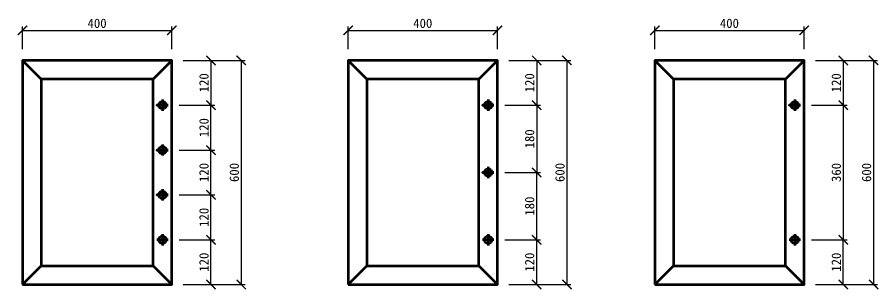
# Model space of a CAD drawing. Header units: millimetres. Extents: x -44117 to 256353, y -2095463 to 65325.
# Drawn here: x 2014 to 4321, y 680 to 1410 of the extents above; entities that cross this region are included whole.
import ezdxf

# ---------------------------------------------------------------- set-up
doc = ezdxf.new("R2010")
doc.units = ezdxf.units.MM
doc.header["$LTSCALE"] = 10
doc.layers.add('Layer1', color=7, linetype='Continuous', lineweight=70)
doc.dimstyles.new('ISO-25', dxfattribs={"dimtxt": 2.5, "dimasz": 2.5, "dimexe": 1, "dimexo": 1, "dimtad": 1, "dimtxsty": 'Standard', "dimblk": 'ARCHTICK', "dimcen": 2.5, "dimadec": 0, "dimazin": 0, "dimtfac": 1, "dimtmove": 0, "dimatfit": 3, "dimfxl": 0, "dimarcsym": 0})

# ---------------------------------------------------------------- blocks, each defined once
blk = doc.blocks.new('_ArchTick')
at = {"color": 0, "linetype": 'ByBlock', "const_width": 0.15}
blk.add_lwpolyline([(-0.5, -0.5), (0.5, 0.5)], dxfattribs=at)
blk = doc.blocks.new('*D11')
at = {"color": 0, "lineweight": -2}
for p, q in [((2900, 1324.2), (2900, 1384.5)), ((3300, 1324.2), (3300, 1384.5)), ((2900, 1374.5), (3300, 1374.5))]:
    blk.add_line(p, q, dxfattribs=at)
at = {"layer": 'Defpoints', "color": 0}
for p in [(3300, 1374.5), (2900, 1294.2), (3300, 1294.2)]:
    blk.add_point(p, dxfattribs=at)
at = {"color": 0, "lineweight": -2, "xscale": 25, "yscale": 25, "zscale": 25, "rotation": 180}
blk.add_blockref('_ArchTick', (2900, 1374.5), dxfattribs=at)
at = {"color": 0, "lineweight": -2, "xscale": 25, "yscale": 25, "zscale": 25}
blk.add_blockref('_ArchTick', (3300, 1374.5), dxfattribs=at)
at = {"color": 0, "insert": (3100, 1393.2), "char_height": 25, "attachment_point": 5}
blk.add_mtext('400', dxfattribs=at)
blk = doc.blocks.new('*D12')
at = {"color": 0, "lineweight": -2}
for p, q in [((3320, 814.2), (3414.9, 814.2)), ((3404.9, 694.2), (3404.9, 814.2)), ((3330, 694.2), (3414.9, 694.2))]:
    blk.add_line(p, q, dxfattribs=at)
at = {"layer": 'Defpoints', "color": 0}
for p in [(3290, 814.2), (3404.9, 814.2), (3300, 694.2)]:
    blk.add_point(p, dxfattribs=at)
at = {"color": 0, "lineweight": -2, "xscale": 25, "yscale": 25, "zscale": 25}
for p, rotation in [((3404.9, 814.2), 90), ((3404.9, 694.2), 270)]:
    blk.add_blockref('_ArchTick', p, dxfattribs=dict(at, rotation=rotation))
at = {"color": 0, "insert": (3386.1, 754.2), "char_height": 25, "attachment_point": 5, "rotation": 90}
blk.add_mtext('120', dxfattribs=at)
blk = doc.blocks.new('*D13')
at = {"color": 0, "lineweight": -2}
for p, q in [((3330, 1294.2), (3414.9, 1294.2)), ((3404.9, 1294.2), (3404.9, 1174.2)), ((3320, 1174.2), (3414.9, 1174.2))]:
    blk.add_line(p, q, dxfattribs=at)
at = {"layer": 'Defpoints', "color": 0}
for p in [(3300, 1294.2), (3290, 1174.2), (3404.9, 1174.2)]:
    blk.add_point(p, dxfattribs=at)
at = {"color": 0, "lineweight": -2, "xscale": 25, "yscale": 25, "zscale": 25}
for p, rotation in [((3404.9, 1294.2), 90), ((3404.9, 1174.2), 270)]:
    blk.add_blockref('_ArchTick', p, dxfattribs=dict(at, rotation=rotation))
at = {"color": 0, "insert": (3386.1, 1234.2), "char_height": 25, "attachment_point": 5, "rotation": 90}
blk.add_mtext('120', dxfattribs=at)
blk = doc.blocks.new('*D10')
at = {"color": 0, "lineweight": -2}
for p, q in [((3330, 1294.2), (3495.9, 1294.2)), ((3485.9, 1294.2), (3485.9, 694.2)), ((3330, 694.2), (3495.9, 694.2))]:
    blk.add_line(p, q, dxfattribs=at)
at = {"layer": 'Defpoints', "color": 0}
for p in [(3300, 1294.2), (3300, 694.2), (3485.9, 694.2)]:
    blk.add_point(p, dxfattribs=at)
at = {"color": 0, "lineweight": -2, "xscale": 25, "yscale": 25, "zscale": 25}
for p, rotation in [((3485.9, 1294.2), 90), ((3485.9, 694.2), 270)]:
    blk.add_blockref('_ArchTick', p, dxfattribs=dict(at, rotation=rotation))
at = {"color": 0, "insert": (3467.2, 994.2), "char_height": 25, "attachment_point": 5, "rotation": 90}
blk.add_mtext('600', dxfattribs=at)
blk = doc.blocks.new('*D14')
at = {"color": 0, "lineweight": -2}
for p, q in [((3320, 994.2), (3414.9, 994.2)), ((3404.9, 814.2), (3404.9, 994.2)), ((3320, 814.2), (3414.9, 814.2))]:
    blk.add_line(p, q, dxfattribs=at)
at = {"layer": 'Defpoints', "color": 0}
for p in [(3290, 994.2), (3404.9, 994.2), (3290, 814.2)]:
    blk.add_point(p, dxfattribs=at)
at = {"color": 0, "lineweight": -2, "xscale": 25, "yscale": 25, "zscale": 25}
for p, rotation in [((3404.9, 994.2), 90), ((3404.9, 814.2), 270)]:
    blk.add_blockref('_ArchTick', p, dxfattribs=dict(at, rotation=rotation))
at = {"color": 0, "insert": (3386.1, 904.2), "char_height": 25, "attachment_point": 5, "rotation": 90}
blk.add_mtext('180', dxfattribs=at)
blk = doc.blocks.new('*D15')
at = {"color": 0, "lineweight": -2}
for p, q in [((3320, 1174.2), (3414.9, 1174.2)), ((3404.9, 1174.2), (3404.9, 994.2)), ((3320, 994.2), (3414.9, 994.2))]:
    blk.add_line(p, q, dxfattribs=at)
at = {"layer": 'Defpoints', "color": 0}
for p in [(3290, 1174.2), (3290, 994.2), (3404.9, 994.2)]:
    blk.add_point(p, dxfattribs=at)
at = {"color": 0, "lineweight": -2, "xscale": 25, "yscale": 25, "zscale": 25}
for p, rotation in [((3404.9, 1174.2), 90), ((3404.9, 994.2), 270)]:
    blk.add_blockref('_ArchTick', p, dxfattribs=dict(at, rotation=rotation))
at = {"color": 0, "insert": (3386.1, 1084.2), "char_height": 25, "attachment_point": 5, "rotation": 90}
blk.add_mtext('180', dxfattribs=at)
blk = doc.blocks.new('*D17')
at = {"color": 0, "lineweight": -2}
for p, q in [((3720.8, 1324.2), (3720.8, 1384.5)), ((4120.8, 1324.2), (4120.8, 1384.5)), ((3720.8, 1374.5), (4120.8, 1374.5))]:
    blk.add_line(p, q, dxfattribs=at)
at = {"layer": 'Defpoints', "color": 0}
for p in [(4120.8, 1374.5), (3720.8, 1294.2), (4120.8, 1294.2)]:
    blk.add_point(p, dxfattribs=at)
at = {"color": 0, "lineweight": -2, "xscale": 25, "yscale": 25, "zscale": 25, "rotation": 180}
blk.add_blockref('_ArchTick', (3720.8, 1374.5), dxfattribs=at)
at = {"color": 0, "lineweight": -2, "xscale": 25, "yscale": 25, "zscale": 25}
blk.add_blockref('_ArchTick', (4120.8, 1374.5), dxfattribs=at)
at = {"color": 0, "insert": (3920.8, 1393.2), "char_height": 25, "attachment_point": 5}
blk.add_mtext('400', dxfattribs=at)
blk = doc.blocks.new('*D18')
at = {"color": 0, "lineweight": -2}
for p, q in [((4140.8, 814.2), (4235.7, 814.2)), ((4225.7, 694.2), (4225.7, 814.2)), ((4150.8, 694.2), (4235.7, 694.2))]:
    blk.add_line(p, q, dxfattribs=at)
at = {"layer": 'Defpoints', "color": 0}
for p in [(4110.8, 814.2), (4225.7, 814.2), (4120.8, 694.2)]:
    blk.add_point(p, dxfattribs=at)
at = {"color": 0, "lineweight": -2, "xscale": 25, "yscale": 25, "zscale": 25}
for p, rotation in [((4225.7, 814.2), 90), ((4225.7, 694.2), 270)]:
    blk.add_blockref('_ArchTick', p, dxfattribs=dict(at, rotation=rotation))
at = {"color": 0, "insert": (4206.9, 754.2), "char_height": 25, "attachment_point": 5, "rotation": 90}
blk.add_mtext('120', dxfattribs=at)
blk = doc.blocks.new('*D19')
at = {"color": 0, "lineweight": -2}
for p, q in [((4150.8, 1294.2), (4235.7, 1294.2)), ((4225.7, 1294.2), (4225.7, 1174.2)), ((4140.8, 1174.2), (4235.7, 1174.2))]:
    blk.add_line(p, q, dxfattribs=at)
at = {"layer": 'Defpoints', "color": 0}
for p in [(4120.8, 1294.2), (4110.8, 1174.2), (4225.7, 1174.2)]:
    blk.add_point(p, dxfattribs=at)
at = {"color": 0, "lineweight": -2, "xscale": 25, "yscale": 25, "zscale": 25}
for p, rotation in [((4225.7, 1294.2), 90), ((4225.7, 1174.2), 270)]:
    blk.add_blockref('_ArchTick', p, dxfattribs=dict(at, rotation=rotation))
at = {"color": 0, "insert": (4206.9, 1234.2), "char_height": 25, "attachment_point": 5, "rotation": 90}
blk.add_mtext('120', dxfattribs=at)
blk = doc.blocks.new('*D16')
at = {"color": 0, "lineweight": -2}
for p, q in [((4150.8, 1294.2), (4316.8, 1294.2)), ((4306.8, 1294.2), (4306.8, 694.2)), ((4150.8, 694.2), (4316.8, 694.2))]:
    blk.add_line(p, q, dxfattribs=at)
at = {"layer": 'Defpoints', "color": 0}
for p in [(4120.8, 1294.2), (4120.8, 694.2), (4306.8, 694.2)]:
    blk.add_point(p, dxfattribs=at)
at = {"color": 0, "lineweight": -2, "xscale": 25, "yscale": 25, "zscale": 25}
for p, rotation in [((4306.8, 1294.2), 90), ((4306.8, 694.2), 270)]:
    blk.add_blockref('_ArchTick', p, dxfattribs=dict(at, rotation=rotation))
at = {"color": 0, "insert": (4288, 994.2), "char_height": 25, "attachment_point": 5, "rotation": 90}
blk.add_mtext('600', dxfattribs=at)
blk = doc.blocks.new('*D20')
at = {"color": 0, "lineweight": -2}
for p, q in [((4140.8, 1174.2), (4235.7, 1174.2)), ((4225.7, 1174.2), (4225.7, 814.2)), ((4140.8, 814.2), (4235.7, 814.2))]:
    blk.add_line(p, q, dxfattribs=at)
at = {"layer": 'Defpoints', "color": 0}
for p in [(4110.8, 1174.2), (4110.8, 814.2), (4225.7, 814.2)]:
    blk.add_point(p, dxfattribs=at)
at = {"color": 0, "lineweight": -2, "xscale": 25, "yscale": 25, "zscale": 25}
for p, rotation in [((4225.7, 1174.2), 90), ((4225.7, 814.2), 270)]:
    blk.add_blockref('_ArchTick', p, dxfattribs=dict(at, rotation=rotation))
at = {"color": 0, "insert": (4206.9, 994.2), "char_height": 25, "attachment_point": 5, "rotation": 90}
blk.add_mtext('360', dxfattribs=at)
blk = doc.blocks.new('*D22')
at = {"color": 0, "lineweight": -2}
for p, q in [((2028.2, 1324.2), (2028.2, 1384.5)), ((2428.2, 1324.2), (2428.2, 1384.5)), ((2028.2, 1374.5), (2428.2, 1374.5))]:
    blk.add_line(p, q, dxfattribs=at)
at = {"layer": 'Defpoints', "color": 0}
for p in [(2428.2, 1374.5), (2028.2, 1294.2), (2428.2, 1294.2)]:
    blk.add_point(p, dxfattribs=at)
at = {"color": 0, "lineweight": -2, "xscale": 25, "yscale": 25, "zscale": 25, "rotation": 180}
blk.add_blockref('_ArchTick', (2028.2, 1374.5), dxfattribs=at)
at = {"color": 0, "lineweight": -2, "xscale": 25, "yscale": 25, "zscale": 25}
blk.add_blockref('_ArchTick', (2428.2, 1374.5), dxfattribs=at)
at = {"color": 0, "insert": (2228.2, 1393.2), "char_height": 25, "attachment_point": 5}
blk.add_mtext('400', dxfattribs=at)
blk = doc.blocks.new('*D23')
at = {"color": 0, "lineweight": -2}
for p, q in [((2448.2, 814.2), (2543, 814.2)), ((2533, 694.2), (2533, 814.2)), ((2458.2, 694.2), (2543, 694.2))]:
    blk.add_line(p, q, dxfattribs=at)
at = {"layer": 'Defpoints', "color": 0}
for p in [(2418.2, 814.2), (2533, 814.2), (2428.2, 694.2)]:
    blk.add_point(p, dxfattribs=at)
at = {"color": 0, "lineweight": -2, "xscale": 25, "yscale": 25, "zscale": 25}
for p, rotation in [((2533, 814.2), 90), ((2533, 694.2), 270)]:
    blk.add_blockref('_ArchTick', p, dxfattribs=dict(at, rotation=rotation))
at = {"color": 0, "insert": (2514.3, 754.2), "char_height": 25, "attachment_point": 5, "rotation": 90}
blk.add_mtext('120', dxfattribs=at)
blk = doc.blocks.new('*D24')
at = {"color": 0, "lineweight": -2}
for p, q in [((2458.2, 1294.2), (2543, 1294.2)), ((2533, 1294.2), (2533, 1174.2)), ((2448.2, 1174.2), (2543, 1174.2))]:
    blk.add_line(p, q, dxfattribs=at)
at = {"layer": 'Defpoints', "color": 0}
for p in [(2428.2, 1294.2), (2418.2, 1174.2), (2533, 1174.2)]:
    blk.add_point(p, dxfattribs=at)
at = {"color": 0, "lineweight": -2, "xscale": 25, "yscale": 25, "zscale": 25}
for p, rotation in [((2533, 1294.2), 90), ((2533, 1174.2), 270)]:
    blk.add_blockref('_ArchTick', p, dxfattribs=dict(at, rotation=rotation))
at = {"color": 0, "insert": (2514.3, 1234.2), "char_height": 25, "attachment_point": 5, "rotation": 90}
blk.add_mtext('120', dxfattribs=at)
blk = doc.blocks.new('*D21')
at = {"color": 0, "lineweight": -2}
for p, q in [((2458.2, 1294.2), (2624.1, 1294.2)), ((2614.1, 1294.2), (2614.1, 694.2)), ((2458.2, 694.2), (2624.1, 694.2))]:
    blk.add_line(p, q, dxfattribs=at)
at = {"layer": 'Defpoints', "color": 0}
for p in [(2428.2, 1294.2), (2428.2, 694.2), (2614.1, 694.2)]:
    blk.add_point(p, dxfattribs=at)
at = {"color": 0, "lineweight": -2, "xscale": 25, "yscale": 25, "zscale": 25}
for p, rotation in [((2614.1, 1294.2), 90), ((2614.1, 694.2), 270)]:
    blk.add_blockref('_ArchTick', p, dxfattribs=dict(at, rotation=rotation))
at = {"color": 0, "insert": (2595.4, 994.2), "char_height": 25, "attachment_point": 5, "rotation": 90}
blk.add_mtext('600', dxfattribs=at)
blk = doc.blocks.new('*D25')
at = {"color": 0, "lineweight": -2}
for p, q in [((2448.2, 934.2), (2543, 934.2)), ((2533, 814.2), (2533, 934.2)), ((2448.2, 814.2), (2543, 814.2))]:
    blk.add_line(p, q, dxfattribs=at)
at = {"layer": 'Defpoints', "color": 0}
for p in [(2418.2, 934.2), (2533, 934.2), (2418.2, 814.2)]:
    blk.add_point(p, dxfattribs=at)
at = {"color": 0, "lineweight": -2, "xscale": 25, "yscale": 25, "zscale": 25}
for p, rotation in [((2533, 934.2), 90), ((2533, 814.2), 270)]:
    blk.add_blockref('_ArchTick', p, dxfattribs=dict(at, rotation=rotation))
at = {"color": 0, "insert": (2514.3, 874.2), "char_height": 25, "attachment_point": 5, "rotation": 90}
blk.add_mtext('120', dxfattribs=at)
blk = doc.blocks.new('*D26')
at = {"color": 0, "lineweight": -2}
for p, q in [((2448.2, 1174.2), (2543, 1174.2)), ((2533, 1054.2), (2533, 1174.2)), ((2448.2, 1054.2), (2543, 1054.2))]:
    blk.add_line(p, q, dxfattribs=at)
at = {"layer": 'Defpoints', "color": 0}
for p in [(2418.2, 1174.2), (2533, 1174.2), (2418.2, 1054.2)]:
    blk.add_point(p, dxfattribs=at)
at = {"color": 0, "lineweight": -2, "xscale": 25, "yscale": 25, "zscale": 25}
for p, rotation in [((2533, 1174.2), 90), ((2533, 1054.2), 270)]:
    blk.add_blockref('_ArchTick', p, dxfattribs=dict(at, rotation=rotation))
at = {"color": 0, "insert": (2514.3, 1114.2), "char_height": 25, "attachment_point": 5, "rotation": 90}
blk.add_mtext('120', dxfattribs=at)
blk = doc.blocks.new('*D27')
at = {"color": 0, "lineweight": -2}
for p, q in [((2448.2, 1054.2), (2543, 1054.2)), ((2533, 934.2), (2533, 1054.2)), ((2448.2, 934.2), (2543, 934.2))]:
    blk.add_line(p, q, dxfattribs=at)
at = {"layer": 'Defpoints', "color": 0}
for p in [(2418.2, 1054.2), (2533, 1054.2), (2418.2, 934.2)]:
    blk.add_point(p, dxfattribs=at)
at = {"color": 0, "lineweight": -2, "xscale": 25, "yscale": 25, "zscale": 25}
for p, rotation in [((2533, 1054.2), 90), ((2533, 934.2), 270)]:
    blk.add_blockref('_ArchTick', p, dxfattribs=dict(at, rotation=rotation))
at = {"color": 0, "insert": (2514.3, 994.2), "char_height": 25, "attachment_point": 5, "rotation": 90}
blk.add_mtext('120', dxfattribs=at)

msp = doc.modelspace()

# ---------------------------------------------------------------- linework, layer by layer
at = {"layer": 'Layer1'}
for p, q in [((2078.20256, 1244.19906), (2028.20256, 1294.19906)), ((2378.20256, 1244.19906), (2428.20256, 1294.19906)), ((2950.02133, 1244.19906), (2900.02133, 1294.19906)), ((3250.02133, 1244.19906), (3300.02133, 1294.19906)), ((3770.83775, 1244.19906), (3720.83775, 1294.19906)), ((4070.83775, 1244.19906), (4120.83775, 1294.19906)), ((2403.20256, 1189.19906), (2403.20256, 1159.19906)), ((3275.02133, 1189.19906), (3275.02133, 1159.19906)), ((4095.83775, 1189.19906), (4095.83775, 1159.19906)), ((2403.20256, 1069.19906), (2403.20256, 1039.19906)), ((3275.02133, 1009.19906), (3275.02133, 979.19906)), ((2403.20256, 949.19906), (2403.20256, 919.19906)), ((2418.20256, 814.19906), (2388.20256, 814.19906)), ((2403.20256, 829.19906), (2403.20256, 799.19906)), ((3290.02133, 814.19906), (3260.02133, 814.19906)), ((3275.02133, 829.19906), (3275.02133, 799.19906)), ((4110.83775, 814.19906), (4080.83775, 814.19906)), ((4095.83775, 829.19906), (4095.83775, 799.19906)), ((2078.20256, 744.19906), (2028.20256, 694.19906)), ((2428.20256, 694.19906), (2378.20256, 744.19906)), ((2950.02133, 744.19906), (2900.02133, 694.19906)), ((3300.02133, 694.19906), (3250.02133, 744.19906)), ((3770.83775, 744.19906), (3720.83775, 694.19906)), ((4120.83775, 694.19906), (4070.83775, 744.19906))]:
    msp.add_line(p, q, dxfattribs=at)
for points in [[(2028.20256, 694.19906), (2428.20256, 694.19906), (2428.20256, 1294.19906), (2028.20256, 1294.19906)], [(2900.02133, 694.19906), (3300.02133, 694.19906), (3300.02133, 1294.19906), (2900.02133, 1294.19906)], [(3720.83775, 694.19906), (4120.83775, 694.19906), (4120.83775, 1294.19906), (3720.83775, 1294.19906)], [(2078.20256, 744.19906), (2378.20256, 744.19906), (2378.20256, 1244.19906), (2078.20256, 1244.19906)], [(2950.02133, 744.19906), (3250.02133, 744.19906), (3250.02133, 1244.19906), (2950.02133, 1244.19906)], [(3770.83775, 744.19906), (4070.83775, 744.19906), (4070.83775, 1244.19906), (3770.83775, 1244.19906)], [(2418.20256, 1174.19906), (2388.20256, 1174.19906)], [(3290.02133, 1174.19906), (3260.02133, 1174.19906)], [(4110.83775, 1174.19906), (4080.83775, 1174.19906)], [(2418.20256, 1054.19906), (2388.20256, 1054.19906)], [(3290.02133, 994.19906), (3260.02133, 994.19906)], [(2418.20256, 934.19906), (2388.20256, 934.19906)]]:
    msp.add_lwpolyline(points, close=True, dxfattribs=at)
for centre in [(2403.20256, 1174.19906), (3275.02133, 1174.19906), (4095.83775, 1174.19906), (2403.20256, 1054.19906), (3275.02133, 994.19906), (2403.20256, 934.19906), (2403.20256, 814.19906), (3275.02133, 814.19906), (4095.83775, 814.19906)]:
    msp.add_circle(centre, 10, dxfattribs=at)

# ---------------------------------------------------------------- dimensions: what is measured, and where the dimension line sits
for base, p1, p2, picture, middle in [((2428.20256, 1374.45886), (2028.20256, 1294.19906), (2428.20256, 1294.19906), '*D22', (2228.20256, 1393.20886)), ((3300.02133, 1374.45886), (2900.02133, 1294.19906), (3300.02133, 1294.19906), '*D11', (3100.02133, 1393.20886)), ((4120.83775, 1374.45886), (3720.83775, 1294.19906), (4120.83775, 1294.19906), '*D17', (3920.83775, 1393.20886))]:
    dim = msp.add_linear_dim(base=base, p1=p1, p2=p2, dimstyle='ISO-25', override={"dimscale": 10, "dimexo": 3})
    dim.commit()
    dim.dimension.update_dxf_attribs({"geometry": picture, "text_midpoint": middle})
for base, p1, p2, override, picture, middle in [((2533.04787, 1174.19906), (2428.20256, 1294.19906), (2418.20256, 1174.19906), {"dimscale": 10, "dimexo": 3}, '*D24', (2514.29787, 1234.19906)), ((2614.12255, 694.19906), (2428.20256, 1294.19906), (2428.20256, 694.19906), {"dimscale": 10, "dimexo": 3}, '*D21', (2595.37255, 994.19906)), ((3404.86664, 1174.19906), (3300.02133, 1294.19906), (3290.02133, 1174.19906), {"dimscale": 10, "dimexo": 3}, '*D13', (3386.11664, 1234.19906)), ((3485.94132, 694.19906), (3300.02133, 1294.19906), (3300.02133, 694.19906), {"dimscale": 10, "dimexo": 3}, '*D10', (3467.19132, 994.19906)), ((4225.68306, 1174.19906), (4120.83775, 1294.19906), (4110.83775, 1174.19906), {"dimscale": 10, "dimexo": 3}, '*D19', (4206.93306, 1234.19906)), ((4306.75774, 694.19906), (4120.83775, 1294.19906), (4120.83775, 694.19906), {"dimscale": 10, "dimexo": 3}, '*D16', (4288.00774, 994.19906)), ((2533.04787, 1174.19906), (2418.20256, 1054.19906), (2418.20256, 1174.19906), {"dimscale": 10, "dimexo": 3, "dimtmove": 1}, '*D26', (2514.29787, 1114.19906)), ((3404.86664, 994.19906), (3290.02133, 1174.19906), (3290.02133, 994.19906), {"dimscale": 10, "dimexo": 3}, '*D15', (3386.11664, 1084.19906)), ((4225.68306, 814.19906), (4110.83775, 1174.19906), (4110.83775, 814.19906), {"dimscale": 10, "dimexo": 3}, '*D20', (4206.93306, 994.19906)), ((2533.04787, 1054.19906), (2418.20256, 934.19906), (2418.20256, 1054.19906), {"dimscale": 10, "dimexo": 3}, '*D27', (2514.29787, 994.19906)), ((3404.86664, 994.19906), (3290.02133, 814.19906), (3290.02133, 994.19906), {"dimscale": 10, "dimexo": 3}, '*D14', (3386.11664, 904.19906)), ((2533.04787, 934.19906), (2418.20256, 814.19906), (2418.20256, 934.19906), {"dimscale": 10, "dimexo": 3}, '*D25', (2514.29787, 874.19906)), ((2533.04787, 814.19906), (2428.20256, 694.19906), (2418.20256, 814.19906), {"dimscale": 10, "dimexo": 3}, '*D23', (2514.29787, 754.19906)), ((3404.86664, 814.19906), (3300.02133, 694.19906), (3290.02133, 814.19906), {"dimscale": 10, "dimexo": 3}, '*D12', (3386.11664, 754.19906)), ((4225.68306, 814.19906), (4120.83775, 694.19906), (4110.83775, 814.19906), {"dimscale": 10, "dimexo": 3}, '*D18', (4206.93306, 754.19906))]:
    dim = msp.add_linear_dim(base=base, p1=p1, p2=p2, angle=90, dimstyle='ISO-25', override=override)
    dim.commit()
    dim.dimension.update_dxf_attribs({"geometry": picture, "text_midpoint": middle})

doc.saveas('drawing.dxf')
